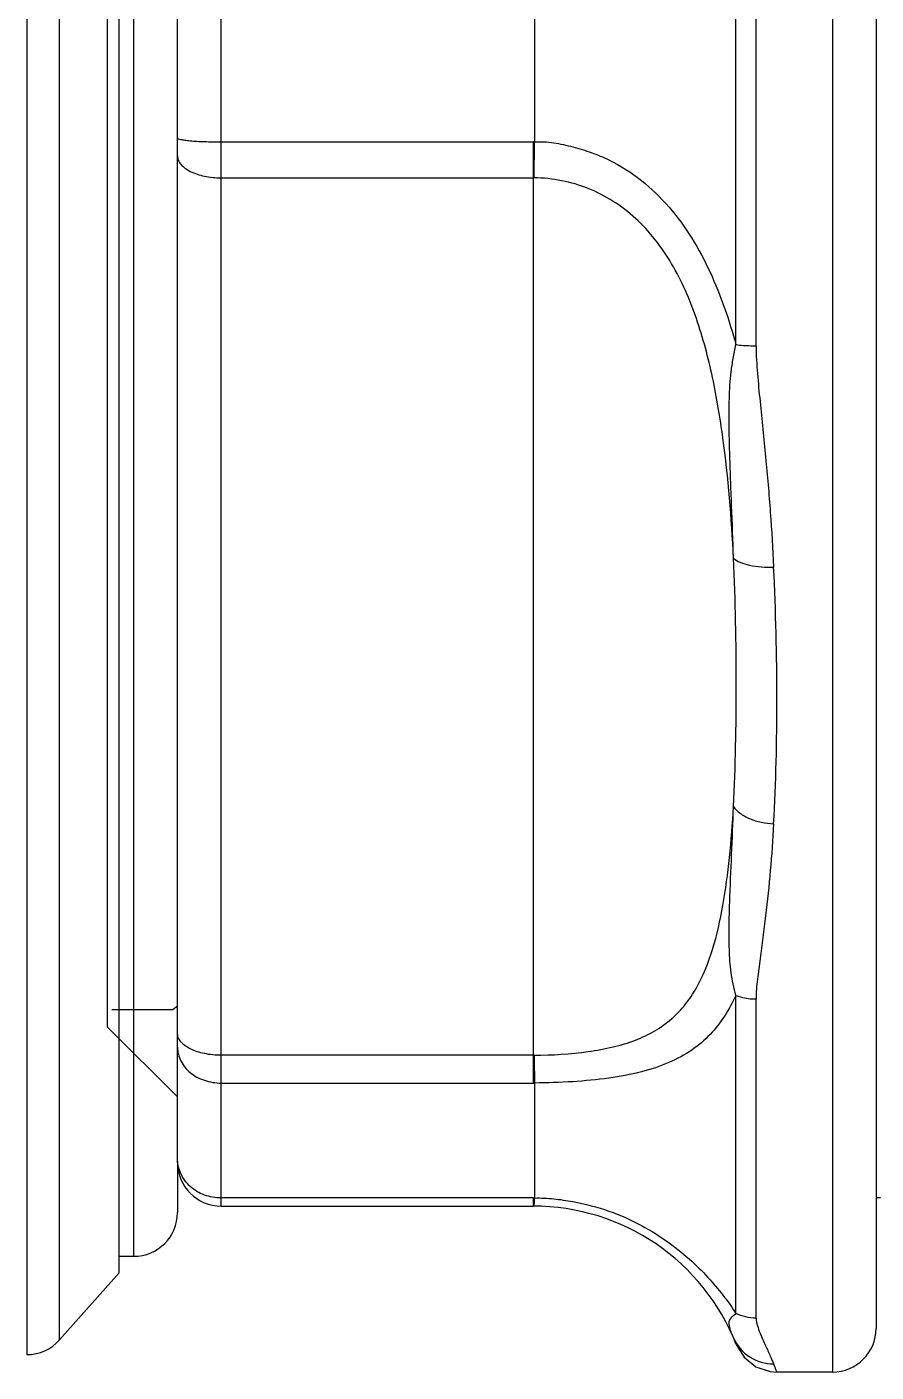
# Model space of a CAD drawing. Header units: millimetres. Extents: x 7426 to 8300, y 123 to 421.
# Drawn here: x 8118.478 to 8120.423, y 286.933 to 290.013 of the extents above; entities that cross this region are included whole.
import ezdxf

# ---------------------------------------------------------------- set-up
doc = ezdxf.new("R2010")
doc.units = ezdxf.units.MM
doc.layers.add('端子', color=102, linetype='Continuous')

msp = doc.modelspace()

# ---------------------------------------------------------------- linework, layer by layer
at = {"layer": '端子', "color": 0, "linetype": 'Continuous'}
for p, q in [((8120.3233, 293.0928), (8120.3233, 286.9328)), ((8118.4784, 293.0527), (8118.4784, 286.9728)), ((8118.5532, 287.0064), (8118.5532, 293.0191)), ((8120.4233, 292.9928), (8120.4233, 287.0328)), ((8118.6897, 287.1601), (8118.6897, 292.8655)), ((8118.7233, 287.1979), (8118.7233, 292.8276)), ((8118.9233, 287.3128), (8118.9233, 292.7128)), ((8118.8233, 287.4128), (8118.8233, 292.6128)), ((8118.6633, 287.7228), (8118.6633, 292.3028)), ((8120.1022, 289.2845), (8120.1022, 290.741)), ((8120.1484, 289.2818), (8120.1484, 290.7438)), ((8119.641, 290.276), (8119.641, 289.7495)), ((8118.9233, 289.7495), (8119.6379, 289.7495)), ((8119.6379, 289.7495), (8119.6379, 287.5946)), ((8119.6401, 289.6673), (8119.641, 289.7495)), ((8118.9233, 289.6673), (8119.6379, 289.6673)), ((8120.1022, 287.067), (8120.1022, 287.7952)), ((8118.8233, 287.7706), (8118.8132, 287.7628)), ((8120.1484, 287.0562), (8120.1484, 287.787)), ((8118.673, 287.7628), (8118.8132, 287.7628)), ((8118.6633, 287.7228), (8118.8233, 287.5628)), ((8119.6379, 287.6582), (8118.9233, 287.6582)), ((8118.9233, 287.5946), (8119.6379, 287.5946)), ((8119.641, 287.5946), (8119.641, 287.3313)), ((8118.8233, 287.4128), (8118.8233, 287.2979)), ((8119.6379, 287.3314), (8118.9233, 287.3314)), ((8118.9233, 287.3128), (8119.6379, 287.3128)), ((8119.6379, 287.3314), (8119.6379, 287.3128)), ((8119.6407, 287.3211), (8119.641, 287.3313)), ((8120.4233, 287.3328), (8120.4333, 287.3328)), ((8118.6897, 287.1979), (8118.7233, 287.1979)), ((8118.6897, 287.1601), (8118.5532, 287.0064)), ((8120.3233, 286.9328), (8120.1961, 286.9328))]:
    msp.add_line(p, q, dxfattribs=at)
msp.add_lwpolyline([(8120.1031, 286.9961), (8120.121, 286.9668), (8120.1478, 286.9452), (8120.1805, 286.934), (8120.1961, 286.9328)], dxfattribs=at)
for centre, radius, start, end in [((8119.6379, 289.5147), 0.2348, 89.2497, 90.0009), ((8119.6379, 289.5068), 0.1606, 89.2158, 90.0007), ((8119.6379, 287.8948), 0.2366, 269.9996, 270.5323), ((8127.9828, 287.7418), 8.3431, 180.57394, 181.01083), ((8119.6379, 288.0012), 0.4066, 269.9993, 270.4331), ((8118.9233, 287.4128), 0.1, 180, 270), ((8119.6379, 286.7755), 0.5558, 89.6828, 90.0002), ((8119.6379, 286.8128), 0.5, 21.5093, 90), ((8118.7233, 287.2979), 0.1, 270, 0), ((8120.3233, 287.0328), 0.1, 270, 0), ((8118.4784, 287.0728), 0.1, 270, 318.3894)]:
    msp.add_arc(centre, radius, start, end, dxfattribs=at)
for points, knots in [([(8118.8233, 289.7584), (8118.8233, 289.7576), (8118.8266, 289.756), (8118.8318, 289.7548), (8118.8413, 289.7532), (8118.8534, 289.752), (8118.8684, 289.7509), (8118.892, 289.7498), (8118.9105, 289.7495), (8118.9233, 289.7495)], [0, 0, 0, 0, 0.025614, 0.084207, 0.176757, 0.300394, 0.450501, 0.621555, 1, 1, 1, 1]), ([(8119.641, 289.7495), (8119.6557, 289.7507), (8119.6855, 289.7484), (8119.7287, 289.7384), (8119.7712, 289.7258), (8119.8255, 289.7033), (8119.8876, 289.6633), (8119.951, 289.6016), (8120.0031, 289.53), (8120.0444, 289.4516), (8120.0774, 289.3694), (8120.0949, 289.313), (8120.1022, 289.2845)], [0, 0, 0, 0, 0.062552, 0.125678, 0.188331, 0.250568, 0.375016, 0.499461, 0.624295, 0.749518, 0.874965, 1, 1, 1, 1]), ([(8118.8233, 289.7173), (8118.8233, 289.714), (8118.8248, 289.707), (8118.8309, 289.6974), (8118.8404, 289.6888), (8118.8581, 289.6783), (8118.8862, 289.6696), (8118.9105, 289.6673), (8118.9233, 289.6673)], [0, 0, 0, 0, 0.082246, 0.173124, 0.277832, 0.398379, 0.681496, 1, 1, 1, 1]), ([(8120.0968, 288.7963), (8120.0921, 288.8883), (8120.0812, 289.0269), (8120.0509, 289.2102), (8120.0153, 289.3454), (8119.9607, 289.4718), (8119.8786, 289.5788), (8119.7677, 289.65), (8119.6822, 289.6667), (8119.6401, 289.6673)], [0, 0, 0, 0, 0.255376, 0.385223, 0.514898, 0.6422, 0.764864, 0.88322, 1, 1, 1, 1]), ([(8120.0968, 288.7963), (8120.0955, 288.8366), (8120.0932, 288.8972), (8120.09, 288.978), (8120.0879, 289.0391), (8120.0865, 289.1003), (8120.0867, 289.1618), (8120.0894, 289.2132), (8120.0959, 289.254), (8120.1002, 289.2743), (8120.1022, 289.2845)], [0, 0, 0, 0, 0.247074, 0.371351, 0.496088, 0.621269, 0.746882, 0.872808, 0.935985, 1, 1, 1, 1]), ([(8120.1484, 289.2819), (8120.1444, 289.2819), (8120.129, 289.2821), (8120.1136, 289.2831), (8120.1022, 289.2845)], [0, 0, 0, 0, 0.258693, 1, 1, 1, 1]), ([(8120.1484, 289.2818), (8120.1484, 289.2609), (8120.1512, 289.2187), (8120.1574, 289.1553), (8120.164, 289.0916), (8120.1725, 289.0069), (8120.1814, 288.9017), (8120.1865, 288.8177), (8120.1886, 288.776)], [0, 0, 0, 0, 0.123842, 0.249792, 0.376216, 0.502507, 0.753118, 1, 1, 1, 1]), ([(8120.0968, 288.7963), (8120.1012, 288.7924), (8120.1132, 288.7858), (8120.1349, 288.7793), (8120.1608, 288.7759), (8120.1793, 288.7756), (8120.1886, 288.776)], [0, 0, 0, 0, 0.182482, 0.422844, 0.705892, 1, 1, 1, 1]), ([(8120.0968, 288.2275), (8120.1013, 288.3197), (8120.105, 288.5094), (8120.1011, 288.6991), (8120.0968, 288.7963)], [0, 0, 0, 0, 0.486698, 1, 1, 1, 1]), ([(8120.1886, 288.1881), (8120.1941, 288.2828), (8120.1983, 288.4789), (8120.1937, 288.675), (8120.1886, 288.776)], [0, 0, 0, 0, 0.484053, 1, 1, 1, 1]), ([(8119.6401, 287.6582), (8119.6815, 287.6586), (8119.7423, 287.6621), (8119.8197, 287.6759), (8119.8714, 287.6912), (8119.9168, 287.7126), (8119.9555, 287.7402), (8119.9873, 287.7738), (8120.0218, 287.8259), (8120.052, 287.9025), (8120.0744, 288.0034), (8120.0889, 288.1129), (8120.0946, 288.1886), (8120.0968, 288.2275)], [0, 0, 0, 0, 0.146067, 0.214111, 0.277302, 0.335693, 0.390682, 0.444148, 0.497922, 0.610478, 0.732194, 0.862447, 1, 1, 1, 1]), ([(8120.1022, 287.7952), (8120.0972, 287.8122), (8120.0901, 287.8473), (8120.0866, 287.9007), (8120.0865, 287.9544), (8120.0884, 288.0267), (8120.0924, 288.1177), (8120.0955, 288.1907), (8120.0968, 288.2275)], [0, 0, 0, 0, 0.122575, 0.245997, 0.369758, 0.494303, 0.745683, 1, 1, 1, 1]), ([(8120.0968, 288.2275), (8120.1009, 288.2218), (8120.1123, 288.211), (8120.1341, 288.1987), (8120.1604, 288.1909), (8120.1791, 288.1885), (8120.1886, 288.1881)], [0, 0, 0, 0, 0.20454, 0.449812, 0.723251, 1, 1, 1, 1]), ([(8120.1886, 288.1881), (8120.1866, 288.1523), (8120.1816, 288.0821), (8120.1727, 287.9955), (8120.1641, 287.9284), (8120.1575, 287.8799), (8120.1513, 287.8331), (8120.1483, 287.8021), (8120.1484, 287.787)], [0, 0, 0, 0, 0.266493, 0.523523, 0.648096, 0.769663, 0.887584, 1, 1, 1, 1]), ([(8120.1022, 287.7952), (8120.0946, 287.7789), (8120.0776, 287.7472), (8120.0441, 287.7042), (8120.0011, 287.6677), (8119.9474, 287.639), (8119.8832, 287.6181), (8119.8091, 287.6045), (8119.7272, 287.5968), (8119.6702, 287.5948), (8119.641, 287.5946)], [0, 0, 0, 0, 0.101097, 0.200919, 0.303599, 0.414762, 0.539611, 0.68069, 0.836102, 1, 1, 1, 1]), ([(8120.1022, 287.7952), (8120.1058, 287.7939), (8120.1207, 287.7891), (8120.1365, 287.7871), (8120.1484, 287.7871)], [0, 0, 0, 0, 0.244614, 1, 1, 1, 1]), ([(8118.9233, 287.6582), (8118.9105, 287.6582), (8118.8862, 287.6605), (8118.8581, 287.6692), (8118.8404, 287.6797), (8118.8309, 287.6883), (8118.8248, 287.6979), (8118.8233, 287.7049), (8118.8233, 287.7082)], [0, 0, 0, 0, 0.318397, 0.601461, 0.722038, 0.82681, 0.917739, 1, 1, 1, 1]), ([(8118.8233, 287.6764), (8118.8233, 287.6657), (8118.8289, 287.6432), (8118.8519, 287.6162), (8118.8849, 287.5986), (8118.9104, 287.5946), (8118.9233, 287.5946)], [0, 0, 0, 0, 0.22653, 0.467378, 0.727294, 1, 1, 1, 1]), ([(8118.9233, 287.3314), (8118.9103, 287.3314), (8118.8845, 287.3359), (8118.8513, 287.3558), (8118.8287, 287.3859), (8118.8233, 287.4102), (8118.8233, 287.4221)], [0, 0, 0, 0, 0.261149, 0.515812, 0.761251, 1, 1, 1, 1]), ([(8119.6401, 287.3128), (8119.6403, 287.3128), (8119.6402, 287.3139), (8119.6405, 287.3151), (8119.6405, 287.3179), (8119.6406, 287.3199), (8119.6407, 287.3211)], [0, 0, 0, 0, 0.065764, 0.255711, 0.568031, 1, 1, 1, 1]), ([(8119.641, 287.3313), (8119.6557, 287.3318), (8119.6852, 287.3303), (8119.7425, 287.3215), (8119.8109, 287.3041), (8119.8847, 287.2712), (8119.9479, 287.2316), (8120.0001, 287.1891), (8120.042, 287.1465), (8120.0753, 287.1062), (8120.0942, 287.0797), (8120.1022, 287.067)], [0, 0, 0, 0, 0.079735, 0.159284, 0.314033, 0.460474, 0.595273, 0.716754, 0.824098, 0.918496, 1, 1, 1, 1]), ([(8120.0968, 287.0112), (8120.0953, 287.0147), (8120.092, 287.0224), (8120.0876, 287.0348), (8120.0843, 287.0533), (8120.0965, 287.0619), (8120.1022, 287.067)], [0, 0, 0, 0, 0.181611, 0.395862, 0.635838, 1, 1, 1, 1]), ([(8120.1484, 287.0562), (8120.1484, 287.0503), (8120.1511, 287.0386), (8120.1572, 287.0225), (8120.1637, 287.0073), (8120.1718, 286.9898), (8120.1801, 286.9714), (8120.1861, 286.9575), (8120.1886, 286.9515)], [0, 0, 0, 0, 0.157823, 0.313786, 0.461172, 0.596941, 0.827264, 1, 1, 1, 1]), ([(8120.0968, 287.0112), (8120.1044, 286.9938), (8120.1305, 286.9626), (8120.1695, 286.9514), (8120.1886, 286.9515)], [0, 0, 0, 0, 0.499082, 1, 1, 1, 1]), ([(8120.1961, 286.9328), (8120.1962, 286.9329), (8120.1958, 286.9333), (8120.1957, 286.9341), (8120.195, 286.9356), (8120.1942, 286.9377), (8120.1932, 286.9403), (8120.1913, 286.945), (8120.1898, 286.9488), (8120.1886, 286.9515)], [0, 0, 0, 0, 0.015569, 0.062275, 0.140119, 0.249152, 0.389509, 0.561334, 1, 1, 1, 1])]:
    msp.add_open_spline(points, degree=3, knots=knots, dxfattribs=at)
msp.add_open_spline([(8120.1484, 287.0562), (8120.1326, 287.0562), (8120.1164, 287.0599), (8120.1022, 287.067)], degree=3, dxfattribs=at)

doc.saveas('drawing.dxf')
